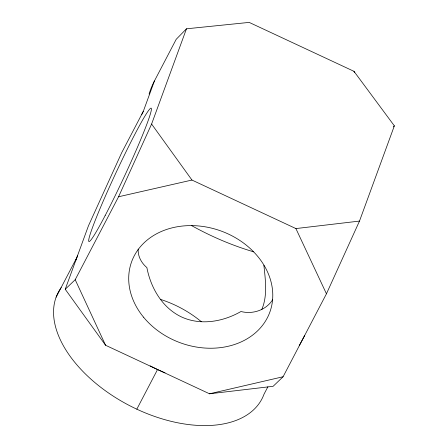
<?xml version="1.0" encoding="UTF-8"?>
<svg xmlns="http://www.w3.org/2000/svg" width="448" height="448" viewBox="0 0 448 448"><rect width="100%" height="100%" fill="white"/><g stroke="black" fill="none" stroke-linecap="round" stroke-linejoin="round"><path stroke-width="0.67" d="M138.202 249.099C137.693 256.267 141.478 263.082 146.877 267.59C150.746 287.885 162.254 307.832 181.468 316.932C200.631 325.78 223.188 321.759 240.957 311.506C252.706 314.597 266.129 310.139 272.686 299.69M65.229 289.262L88.469 225.775L121.688 152.723L143.282 111.418L154.437 80.942L176.204 39.306L186.469 28.806L249.178 22.4L353.954 71.31L394.352 125.849L359.492 221.082L326.446 293.804L283.091 376.746L273.118 386.305L209.524 393.792L105.577 345.268L65.229 289.262L75.202 279.703L118.563 196.762L151.603 124.046L186.469 28.806M261.727 309.646C267.758 295.742 265.406 279.888 263.883 265.272M56.118 297.175L76.849 257.522M136.819 409.181L157.55 369.527M267.893 386.781L264.006 394.212A114.934 67.234 27.6 0 1 128.537 405.076A114.934 67.234 27.6 0 1 61.191 287.616M299.242 345.677L304.685 335.44M393.378 126.851L394.352 125.849M209.524 393.792L283.091 376.746M118.563 196.762L191.957 180.051L295.898 228.57L359.492 221.082M253.725 251.849C232.075 245.454 211.187 236.51 191.47 225.534M151.603 124.046L191.957 180.051M295.898 228.57L326.446 293.804M353.954 71.31L354.542 72.57M75.202 279.703L105.577 345.268M165.026 372.831A114.934 67.234 27.6 0 1 150.192 365.904M75.998 260.114A114.934 67.234 27.6 0 1 77.599 255.629M160.395 299.37A73.556 43.03 27.6 0 1 201.32 321.709M141.781 114.453A114.934 92.943 20.1 0 1 143.282 111.418M149.078 94.074A114.934 92.943 20.1 0 1 154.437 80.942M143.539 317.178A73.556 59.483 20.1 0 0 267.266 317.974A73.556 59.483 20.1 0 0 191.414 225.607A73.556 59.483 20.1 0 0 143.539 317.178M105.162 215.544A73.556 4.575 -65 0 0 151.413 108.808A73.556 4.575 -65 0 0 103.538 200.379A73.556 4.575 -65 0 0 105.162 215.544"/></g></svg>
